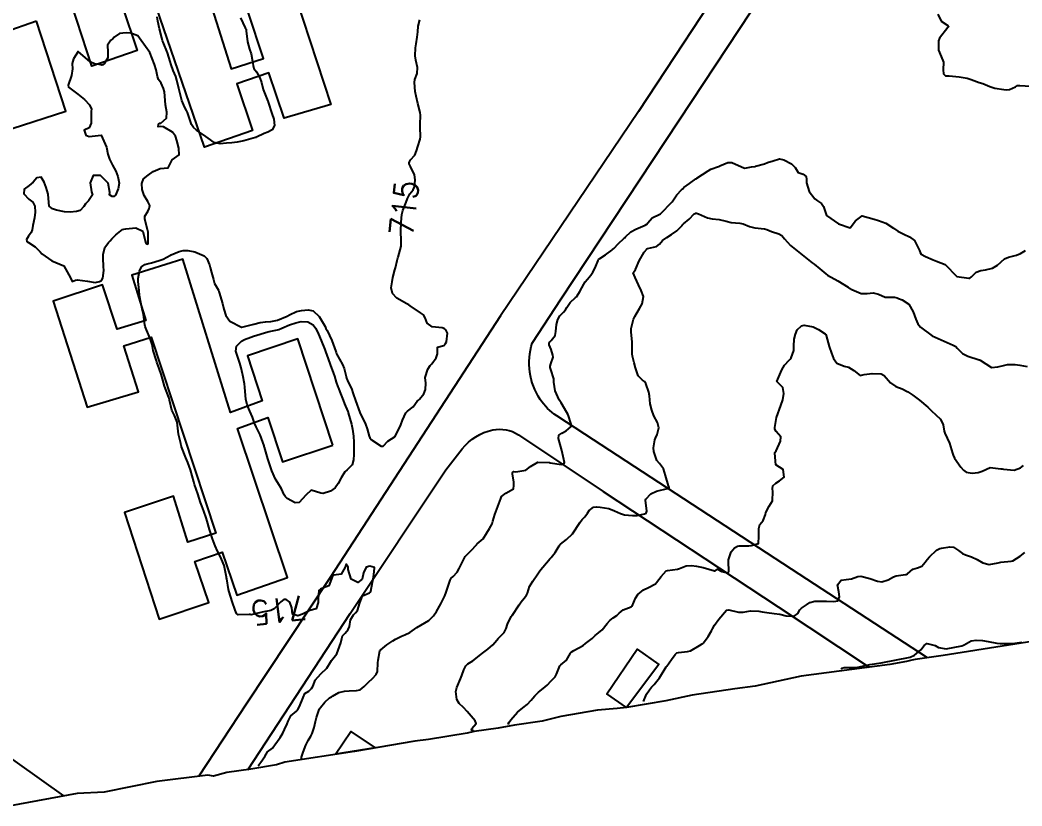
# Model space of a CAD drawing. Header units: metres. Extents: x 307586 to 320046, y 7427249 to 7434250.
# Drawn here: x 310057.3 to 310225.6, y 7432374.9 to 7432506.9 of the extents above; entities that cross this region are included whole.
import ezdxf
from ezdxf.enums import TextEntityAlignment as Align

# ---------------------------------------------------------------- set-up
doc = ezdxf.new("R2010")
doc.units = ezdxf.units.M
doc.header["$MEASUREMENT"] = 0
for name, color, linetype in [('Area', 45, 'Continuous'), ('Area Verde e Lazer', 45, 'Continuous'), ('Cotas', 45, 'Continuous'), ('Curvas de Nivel 1m', 11, 'Continuous'), ('Curvas de Nivel 5m', 15, 'Continuous'), ('Edificações', 30, 'Continuous'), ('Vias Primárias', 230, 'Continuous')]:
    doc.layers.add(name, color=color, linetype=linetype)
doc.styles.add('Style-STANDARD', font='STANDARD.shx')

msp = doc.modelspace()

# ---------------------------------------------------------------- linework, layer by layer
at = {"layer": 'Area'}
msp.add_polyline3d([(310235.31, 7432403.8, 719.74), (310212.31, 7432400.11, 719.79), (310207.61, 7432399.44, 719.96), (310207.05, 7432399.36, 719.93), (310206.16, 7432399.14, 719.87), (310203.38, 7432398.63, 719.81), (310188.46, 7432396.65, 719.69), (310180.72, 7432395.01, 719.69), (310177.35, 7432394.55, 727.1), (310170.18, 7432393.49, 732.53), (310165.73, 7432392.54, 732.41), (310159.12, 7432391.41, 722.14), (310157.55, 7432391.25, 718.64), (310154.23, 7432390.94, 718.49), (310148.08, 7432389.9, 718.16), (310144.96, 7432389.09, 718.04), (310140.33, 7432388.44, 717.79), (310137.55, 7432387.91, 717.71), (310133.56, 7432387.37, 719.23), (310132.36, 7432387.11, 716.92), (310125.87, 7432386.04, 716.35), (310123.58, 7432385.75, 716.33), (310113.42, 7432384.04, 716.34), (310101.74, 7432382.24, 715.04), (310100.31, 7432381.8, 714.88), (310096.05, 7432381.02, 714.84), (310091.98, 7432380.48, 714.87), (310089.78, 7432379.88, 721.09), (310088.8, 7432380.05, 723.81), (310080.21, 7432378.97, 715.01), (310071.41, 7432377.2, 715.15), (310066.87, 7432376.96, 729.43), (310055.67, 7432374.87, 714.98)], dxfattribs=at)
at = {"layer": 'Area Verde e Lazer'}
msp.add_lwpolyline([(310060.03, 7432506.68), (310032.81, 7432497.15), (310037.84, 7432482.79), (310064.96, 7432491.54)], close=True, dxfattribs=at)
at = {"layer": 'Curvas de Nivel 1m', "flags": 128}
for points, elevation in [([(310077.07, 7432504.21), (310075.88, 7432504.64), (310075.08, 7432504.72), (310073.97, 7432504.57), (310073.07, 7432503.95), (310072.83, 7432503.71), (310072.51, 7432503.48), (310071.93, 7432502.61), (310072.03, 7432501.48), (310072.01, 7432500.49), (310071.4, 7432499.49), (310071.17, 7432499.33), (310071.01, 7432499.3), (310070.83, 7432499.31), (310069.76, 7432499.51), (310069.02, 7432499.85), (310067.04, 7432501.54), (310066.21, 7432500.36), (310066.04, 7432499.55), (310066.09, 7432498.64), (310065.9, 7432497.56), (310065.33, 7432495.92), (310065.4, 7432495.56), (310066.96, 7432494.43), (310068.08, 7432493.53), (310068.93, 7432492.59), (310069.27, 7432491.86), (310069.22, 7432491.52), (310069.2, 7432491.23), (310069.23, 7432489.51), (310068.89, 7432488.76), (310068.03, 7432488.38), (310068.31, 7432487.53), (310068.87, 7432487.3), (310070.87, 7432487.49), (310071.79, 7432485.48), (310071.98, 7432484.34), (310072.26, 7432483.48), (310072.81, 7432482.5), (310073.34, 7432481.46), (310073.68, 7432480.57), (310073.89, 7432479.46), (310073.73, 7432478.5), (310073.28, 7432477.46), (310073.01, 7432477.21), (310072.75, 7432477.24), (310072.29, 7432477.47), (310072.34, 7432477.89), (310072.04, 7432479.48), (310070.79, 7432480.74), (310069.53, 7432480.77), (310069.04, 7432479.52), (310069.26, 7432478.01), (310069.4, 7432477.51), (310068.74, 7432476.49), (310068.27, 7432475.99), (310067.99, 7432475.53), (310067.36, 7432474.89), (310066.72, 7432474.69), (310065.66, 7432474.61), (310064.72, 7432474.67), (310063.37, 7432474.93), (310062.73, 7432475.12), (310062.16, 7432475.6), (310062.1, 7432476.23), (310061.97, 7432477.6), (310061.63, 7432478.73), (310061.32, 7432479.6), (310060.79, 7432480.44), (310060.07, 7432480.34), (310059.46, 7432479.63), (310058.77, 7432479.05), (310057.94, 7432478.47), (310057.88, 7432477.65), (310058.74, 7432476.77), (310059.39, 7432476.28), (310059.75, 7432475.62), (310059.78, 7432474.56), (310059.68, 7432473.63), (310059.41, 7432472.35), (310059.28, 7432471.63), (310059.12, 7432471.19), (310058.67, 7432470.55), (310058.32, 7432469.98), (310058.42, 7432469.64), (310058.65, 7432469.47), (310059.79, 7432468.77), (310060.64, 7432467.91), (310060.92, 7432467.61), (310062.62, 7432466.44), (310064.61, 7432465.57), (310065.75, 7432463.55), (310065.99, 7432462.96), (310066.58, 7432463.16), (310066.89, 7432463.23), (310068.58, 7432463.02), (310069.87, 7432462.8), (310070.58, 7432462.93), (310070.94, 7432463.13), (310071.19, 7432463.48), (310071.31, 7432464.77), (310071.29, 7432465.48), (310071.24, 7432466.87), (310071.23, 7432467.48), (310071.5, 7432468.63), (310072.11, 7432469.48), (310072.37, 7432469.76), (310072.66, 7432470.1), (310073.35, 7432470.79), (310074.2, 7432471.45), (310074.48, 7432471.65), (310074.69, 7432471.72), (310075.03, 7432471.79), (310076.69, 7432471.97), (310077.91, 7432471.41), (310078.26, 7432469.8), (310078.38, 7432469.4), (310078.65, 7432469.24), (310078.8, 7432469.4), (310078.76, 7432471.32), (310078.75, 7432471.4), (310078.74, 7432471.45), (310078.69, 7432471.68), (310078.2, 7432473.41), (310078.2, 7432473.92), (310078.72, 7432474.72), (310078.93, 7432475.2), (310078.99, 7432475.4), (310079.04, 7432475.7), (310078.74, 7432476.35), (310078.13, 7432477.41), (310077.78, 7432478.39), (310077.69, 7432479.41), (310078.02, 7432480.17), (310078.79, 7432480.79), (310079.62, 7432481.39), (310080.81, 7432481.93), (310082.12, 7432482.05), (310082.82, 7432483.35), (310083.98, 7432484.19), (310083.94, 7432485.34), (310083.6, 7432486.61), (310083.35, 7432487.35), (310082.88, 7432488.02), (310081.34, 7432488.92), (310080.89, 7432488.96), (310080.44, 7432488.93), (310080.51, 7432489.38), (310080.75, 7432489.52), (310080.9, 7432489.56), (310081.88, 7432490.39), (310081.94, 7432491.36), (310081.71, 7432492.59), (310081.64, 7432493.36), (310081.52, 7432494.81), (310081.38, 7432495.37), (310080.98, 7432496.26), (310080.49, 7432496.88), (310080.33, 7432497.38), (310080.12, 7432498.5), (310079.84, 7432499.39), (310079.04, 7432501.4), (310077.63, 7432503.41)], 714), ([(310106.5, 7432455.67), (310106.95, 7432455.06), (310107.41, 7432454.12), (310107.86, 7432453.05), (310108.45, 7432451.53), (310108.63, 7432451.04), (310108.74, 7432450.74), (310109.36, 7432449.03), (310109.9, 7432447.52), (310110.07, 7432447.02), (310110.38, 7432446.04), (310110.64, 7432445.28), (310110.74, 7432445.01), (310110.98, 7432444.39), (310111.51, 7432443), (310111.75, 7432442.41), (310112.32, 7432441.13), (310112.38, 7432440.99), (310112.4, 7432440.91), (310112.93, 7432438.98), (310113.1, 7432438.17), (310113.25, 7432436.98), (310113.3, 7432435.94), (310113.34, 7432434.98), (310113.34, 7432433.87), (310113.28, 7432432.98), (310113.05, 7432432.14), (310112.21, 7432431.32), (310111.84, 7432431), (310111.22, 7432429.97), (310110.67, 7432429.01), (310110.17, 7432428.31), (310109.43, 7432427.75), (310108.16, 7432427.32), (310107.8, 7432427.4), (310106.16, 7432427.89), (310105.27, 7432427.07), (310104.14, 7432425.83), (310103.46, 7432425.77), (310102.15, 7432426.48), (310101.82, 7432426.78), (310101.63, 7432427.12), (310101.16, 7432428.12), (310100.54, 7432429.13), (310100.18, 7432429.72), (310099.56, 7432431.15), (310099.21, 7432432.15), (310098.88, 7432433.15), (310098.3, 7432435.11), (310098.29, 7432435.16), (310098.25, 7432435.32), (310097.6, 7432437.17), (310096.94, 7432438.52), (310096.63, 7432439.18), (310096.31, 7432440.15), (310095.87, 7432441.19), (310095.38, 7432442.24), (310095.19, 7432443.2), (310095.1, 7432444.46), (310095.04, 7432445.2), (310094.95, 7432445.77), (310094.7, 7432447.21), (310094.65, 7432447.46), (310094.41, 7432448.44), (310094.18, 7432449.21), (310094.04, 7432449.59), (310093.52, 7432451.22), (310093.61, 7432452.06), (310094.46, 7432452.91), (310094.96, 7432453.2), (310096.03, 7432453.62), (310096.47, 7432453.75), (310097.57, 7432454.08), (310098.48, 7432454.38), (310099.09, 7432454.55), (310100.49, 7432454.8), (310100.75, 7432454.88), (310101.23, 7432455.13), (310102.5, 7432455.67), (310103.58, 7432456.02), (310104.5, 7432456.23), (310105.61, 7432456.18)], 716)]:
    msp.add_lwpolyline(points, close=True, dxfattribs=dict(at, elevation=elevation))
for points, elevation in [([(310104.55, 7432382.86), (310104.54, 7432383.08), (310104.79, 7432383.91), (310105.25, 7432385.07), (310105.66, 7432385.87), (310106.13, 7432386.59), (310106.34, 7432387.05), (310106.67, 7432388.06), (310106.91, 7432389.05), (310107.04, 7432389.71), (310107.48, 7432391.04), (310107.58, 7432391.19), (310107.73, 7432391.4), (310108.46, 7432392.31), (310109.24, 7432393.02), (310109.56, 7432393.21), (310109.75, 7432393.32), (310110.83, 7432393.93), (310111.76, 7432394.13), (310112.54, 7432394.2), (310113.76, 7432394.25), (310114.38, 7432394.35), (310115.07, 7432394.95), (310115.78, 7432395.68), (310116.47, 7432396.25), (310117.1, 7432396.93), (310117.29, 7432397.43), (310117.36, 7432398.92), (310117.39, 7432399.36), (310117.72, 7432400.92), (310117.76, 7432401.01), (310117.84, 7432401.11), (310118.85, 7432401.91), (310119.86, 7432402.61), (310120.35, 7432402.89), (310121.34, 7432403.4), (310121.87, 7432403.61), (310122.75, 7432404), (310123.89, 7432404.85), (310125.9, 7432406.02), (310126.34, 7432406.39), (310126.69, 7432406.81), (310127.2, 7432407.53), (310127.93, 7432408.8), (310128.59, 7432410.15), (310128.86, 7432410.79), (310129.13, 7432411.63), (310129.5, 7432412.78), (310129.67, 7432413.1), (310129.99, 7432413.39), (310130.66, 7432414.11), (310131, 7432414.77), (310132.03, 7432416.75), (310133.01, 7432417.77), (310133.92, 7432418.73), (310133.98, 7432418.8), (310134.06, 7432418.88), (310135.05, 7432419.73), (310135.64, 7432420.71), (310136.09, 7432421.49), (310136.54, 7432422.26), (310136.67, 7432422.69), (310137, 7432423.81), (310137.34, 7432424.69), (310137.99, 7432426.52), (310138.05, 7432426.68), (310138.15, 7432426.85), (310138.86, 7432427.37), (310140.17, 7432428.12), (310140.22, 7432428.66), (310140.18, 7432429.25), (310139.95, 7432430.66), (310139.98, 7432430.88), (310140.21, 7432431.01), (310140.52, 7432430.97), (310142.21, 7432431.26), (310142.99, 7432431.85), (310144.22, 7432432.61), (310146.16, 7432432.52), (310146.22, 7432432.52), (310146.3, 7432432.5), (310148.22, 7432432.22), (310148.53, 7432432.25), (310148.72, 7432432.56), (310148.25, 7432434.56), (310147.7, 7432436.57), (310147.74, 7432437.11), (310148.28, 7432437.5), (310148.98, 7432437.86), (310149.75, 7432438.55), (310149.85, 7432439), (310149.32, 7432440.55), (310148.34, 7432442.27), (310148.15, 7432442.56), (310147.83, 7432443.09), (310147.14, 7432444.57), (310146.93, 7432446.03), (310146.93, 7432446.57), (310146.41, 7432448.15), (310146.31, 7432448.48), (310146.3, 7432448.58), (310146.3, 7432448.7), (310146.42, 7432449.1), (310146.8, 7432450.22), (310146.78, 7432450.58), (310146.45, 7432451.5), (310146.15, 7432452.28), (310146.16, 7432452.58), (310146.25, 7432452.8), (310146.47, 7432453.04), (310147.15, 7432453.9), (310147.24, 7432454.57), (310147.38, 7432455.7), (310147.62, 7432456.57), (310147.92, 7432457.17), (310148.53, 7432457.78), (310148.89, 7432458.2), (310149.09, 7432458.55), (310149.66, 7432459.44), (310150.56, 7432460.25), (310150.72, 7432460.38), (310150.85, 7432460.54), (310151.28, 7432461.24), (310151.96, 7432462.52), (310152.2, 7432462.9), (310152.6, 7432463.34), (310153.12, 7432463.99), (310153.46, 7432464.5), (310153.87, 7432465.25), (310154.36, 7432466.49), (310154.45, 7432466.68), (310154.64, 7432466.83), (310155.6, 7432467.43), (310156.65, 7432468.23), (310156.79, 7432468.32), (310157, 7432468.46), (310157.78, 7432469.34), (310158.68, 7432470.15), (310158.82, 7432470.29), (310158.95, 7432470.44), (310159.84, 7432471.28), (310160.7, 7432471.72), (310162.25, 7432472.4), (310162.54, 7432472.56), (310162.71, 7432472.79), (310163.46, 7432473.65), (310164.73, 7432474.23), (310164.82, 7432474.28), (310164.91, 7432474.37), (310166.75, 7432476.29), (310166.77, 7432476.32), (310166.79, 7432476.34), (310167.58, 7432477.52), (310168.36, 7432478.32), (310168.57, 7432478.53), (310168.78, 7432478.73), (310169.69, 7432479.41), (310170.8, 7432480.17), (310170.87, 7432480.23), (310170.96, 7432480.3), (310172.82, 7432481.55), (310173.3, 7432481.78), (310174.59, 7432482.25), (310174.74, 7432482.33), (310174.82, 7432482.39), (310176.16, 7432482.9), (310176.83, 7432482.9), (310178.42, 7432482.2), (310178.82, 7432482.03), (310179.02, 7432482), (310180.15, 7432482.19), (310180.73, 7432482.28), (310180.82, 7432482.3), (310182.28, 7432482.71), (310182.83, 7432482.9), (310183.75, 7432483.23), (310184.84, 7432483.52), (310185.57, 7432483.39), (310186.83, 7432482.71), (310187.47, 7432482.09), (310187.96, 7432481.24), (310188.81, 7432480.96), (310189.33, 7432480.6), (310189.35, 7432480.07), (310189.35, 7432479.52), (310189.79, 7432478.07), (310190.76, 7432476.85), (310191.22, 7432476.51), (310191.86, 7432476.04), (310192.24, 7432475.53), (310192.73, 7432474.03), (310194.71, 7432472.61), (310196.7, 7432471.98), (310197.58, 7432473.11), (310198.73, 7432473.96), (310200.72, 7432473.39), (310201.47, 7432473.18), (310202.71, 7432472.72), (310203.98, 7432471.9), (310204.7, 7432471.37), (310205.69, 7432470.88), (310206.69, 7432470.46), (310207.48, 7432469.85), (310208.36, 7432468.14), (310208.47, 7432467.84), (310208.65, 7432467.53), (310209.35, 7432467.13), (310210.64, 7432466.58), (310211.2, 7432466.38), (310212.63, 7432465.79), (310214.61, 7432463.77), (310216.61, 7432463.49), (310216.82, 7432463.52), (310217.1, 7432463.74), (310217.85, 7432464.49), (310218.62, 7432464.81), (310219.43, 7432464.91), (310220.63, 7432465.2), (310221.43, 7432465.69), (310222.64, 7432466.74), (310223.27, 7432467.04), (310224.65, 7432467.35), (310225.3, 7432467.64), (310226.15, 7432468.14)], 716), ([(310133.45, 7432387.49), (310133.1, 7432387.59), (310133.12, 7432387.88), (310133.85, 7432388.73), (310133.7, 7432389.19), (310132.38, 7432390.74), (310131.73, 7432391.43), (310131.04, 7432392.07), (310130.62, 7432392.77), (310130.46, 7432394.07), (310130.61, 7432394.77), (310131.23, 7432396.2), (310131.46, 7432396.75), (310131.8, 7432397.71), (310132.14, 7432398.42), (310132.48, 7432398.74), (310133.3, 7432399.26), (310133.83, 7432399.64), (310134.42, 7432400.13), (310135.19, 7432400.71), (310135.85, 7432401.21), (310136.65, 7432401.9), (310137.34, 7432402.69), (310137.58, 7432402.97), (310137.87, 7432403.26), (310138.56, 7432403.99), (310138.89, 7432404.67), (310139.16, 7432405.41), (310139.78, 7432406.66), (310139.83, 7432406.74), (310139.91, 7432406.87), (310141.08, 7432408.64), (310141.45, 7432409.13), (310141.95, 7432409.77), (310142.32, 7432410.27), (310142.47, 7432410.62), (310142.86, 7432411.73), (310143.38, 7432412.62), (310143.63, 7432412.97), (310144, 7432413.51), (310144.43, 7432414.18), (310144.74, 7432414.6), (310146.03, 7432416.11), (310146.26, 7432416.35), (310146.47, 7432416.58), (310147.16, 7432417.45), (310147.81, 7432418.56), (310147.91, 7432418.7), (310148.06, 7432418.83), (310149.03, 7432419.59), (310150.08, 7432420.54), (310151.35, 7432422.52), (310151.66, 7432422.97), (310152.12, 7432423.43), (310152.58, 7432424.05), (310152.88, 7432424.5), (310153.6, 7432425.03), (310154.14, 7432425.1), (310154.71, 7432425.05), (310156.14, 7432424.82), (310157.11, 7432424.45), (310158.13, 7432423.96), (310158.78, 7432423.78), (310160.12, 7432423.63), (310160.9, 7432423.63), (310162.13, 7432423.91), (310162.45, 7432424.06), (310162.55, 7432424.39), (310162.34, 7432426.2), (310162.38, 7432426.39), (310163.23, 7432427.31), (310164.17, 7432427.75), (310166, 7432428.17), (310166.17, 7432428.2), (310166.27, 7432428.24), (310166.28, 7432428.34), (310166.18, 7432428.63), (310165.7, 7432430.35), (310165.35, 7432431.49), (310164.65, 7432432.36), (310164.23, 7432432.89), (310163.71, 7432434.38), (310163.65, 7432434.99), (310163.89, 7432436.37), (310163.99, 7432436.66), (310164.28, 7432437.24), (310164.55, 7432438.37), (310164.31, 7432439.27), (310163.73, 7432440.38), (310163.38, 7432441.33), (310163.11, 7432442.38), (310162.99, 7432443.75), (310162.89, 7432444.38), (310162.39, 7432445.83), (310162.17, 7432446.17), (310161.83, 7432446.4), (310161.11, 7432447.12), (310160.65, 7432448.42), (310160.43, 7432449.3), (310160.12, 7432450.42), (310160.07, 7432450.8), (310160.08, 7432452.42), (310160.07, 7432452.82), (310159.91, 7432454.43), (310159.9, 7432455.03), (310160.24, 7432456.42), (310160.31, 7432456.62), (310160.52, 7432457.04), (310161.31, 7432458.41), (310161.74, 7432459.2), (310161.99, 7432460.4), (310161.6, 7432461.44), (310161.14, 7432462.41), (310160.6, 7432463.59), (310160.27, 7432464.42), (310160.41, 7432464.63), (310160.62, 7432464.94), (310161.26, 7432466.41), (310162.11, 7432467.86), (310162.53, 7432468.39), (310162.59, 7432468.46), (310162.65, 7432468.5), (310164.19, 7432468.84), (310164.67, 7432469.19), (310165.2, 7432469.84), (310165.88, 7432470.35), (310166.69, 7432470.82), (310167.59, 7432471.43), (310168.45, 7432472.32), (310168.56, 7432472.47), (310168.71, 7432472.65), (310169.64, 7432473.39), (310170.49, 7432474.3), (310170.65, 7432474.39), (310170.73, 7432474.42), (310170.87, 7432474.43), (310171.2, 7432474.29), (310172.72, 7432473.65), (310173.49, 7432473.49), (310174.72, 7432473.34), (310175.88, 7432473.07), (310176.71, 7432472.87), (310178.19, 7432472.72), (310178.71, 7432472.64), (310179.79, 7432472.19), (310180.7, 7432471.93), (310182.32, 7432471.77), (310182.7, 7432471.69), (310183.48, 7432471.36), (310184.69, 7432470.92), (310185.21, 7432470.64), (310185.66, 7432470.12), (310186.67, 7432469), (310187.79, 7432468.09), (310188.65, 7432467.44), (310190.34, 7432466.06), (310190.63, 7432465.83), (310191.63, 7432465.06), (310192.61, 7432464.22), (310192.88, 7432464.03), (310194.6, 7432463.08), (310196.36, 7432461.98), (310196.49, 7432461.89), (310196.58, 7432461.82), (310196.97, 7432461.59), (310198.57, 7432460.94), (310199.58, 7432460.94), (310200.57, 7432461.05), (310201.45, 7432460.81), (310202.57, 7432460.32), (310204.15, 7432460.31), (310204.57, 7432460.2), (310204.79, 7432460.11), (310205.46, 7432459.88), (310206.55, 7432459.11), (310207.28, 7432457.85), (310207.74, 7432456.63), (310208.05, 7432455.84), (310208.51, 7432455.29), (310210.49, 7432453.82), (310212.48, 7432452.9), (310214.01, 7432452.24), (310214.47, 7432452.01), (310214.65, 7432451.77), (310215.56, 7432450.86), (310216.45, 7432450.43), (310218.35, 7432449.81), (310218.44, 7432449.77), (310218.52, 7432449.72), (310220.43, 7432448.51), (310221.5, 7432448.61), (310222.43, 7432448.86), (310223.11, 7432448.99), (310224.43, 7432449.03), (310225.17, 7432448.9), (310226.43, 7432448.67)], 717), ([(310139.45, 7432388.61), (310139.26, 7432388.66), (310139.4, 7432388.96), (310139.7, 7432389.34), (310140.84, 7432390.64), (310141.73, 7432391.37), (310142.44, 7432391.92), (310143.12, 7432392.62), (310143.41, 7432392.95), (310143.75, 7432393.37), (310144.37, 7432393.99), (310145.14, 7432394.59), (310145.78, 7432395.13), (310146.5, 7432395.86), (310147.12, 7432396.57), (310147.38, 7432396.98), (310147.81, 7432398.11), (310147.95, 7432398.42), (310148.1, 7432398.56), (310149.04, 7432399.33), (310149.74, 7432400.54), (310149.77, 7432400.61), (310149.84, 7432400.68), (310150.28, 7432400.97), (310151.86, 7432401.84), (310152.23, 7432402.13), (310152.69, 7432402.5), (310153.37, 7432403), (310153.88, 7432403.47), (310154.41, 7432403.95), (310155.04, 7432404.47), (310155.9, 7432405.52), (310156.33, 7432406.03), (310156.89, 7432406.45), (310157.52, 7432406.84), (310157.92, 7432407.27), (310158.56, 7432407.8), (310159.93, 7432408.33), (310160.06, 7432408.42), (310160.63, 7432409.74), (310161.01, 7432410.4), (310161.97, 7432411.15), (310162.82, 7432411.54), (310163.98, 7432412.18), (310164.18, 7432412.37), (310164.95, 7432413.4), (310165.8, 7432414.34), (310166.01, 7432414.43), (310167.69, 7432414.65), (310168.02, 7432414.74), (310169.16, 7432415.17), (310170.02, 7432415.25), (310170.88, 7432415.15), (310172.02, 7432414.9), (310173.89, 7432414.37), (310174.01, 7432414.38), (310174.39, 7432414.62), (310175.13, 7432414.23), (310176.01, 7432414.01), (310176.22, 7432414.01), (310176.32, 7432414.22), (310176.26, 7432415.99), (310176.28, 7432416.22), (310176.72, 7432417.54), (310177.27, 7432418.21), (310177.77, 7432418.49), (310178.06, 7432418.53), (310179.66, 7432418.58), (310180.06, 7432418.59), (310181.3, 7432418.93), (310181.36, 7432420.16), (310181.38, 7432421.45), (310181.5, 7432422.16), (310181.82, 7432422.45), (310182.11, 7432422.81), (310182.45, 7432423.82), (310182.55, 7432424.15), (310183.09, 7432425.19), (310183.67, 7432426.13), (310183.72, 7432427.68), (310183.64, 7432428.14), (310183.69, 7432428.62), (310184.19, 7432429.08), (310184.84, 7432429.47), (310185.6, 7432430.11), (310185.47, 7432431.36), (310184.22, 7432432.13), (310184.06, 7432434.13), (310184.1, 7432434.29), (310184.26, 7432434.52), (310185.01, 7432436.12), (310185.03, 7432436.87), (310184.29, 7432437.77), (310184.05, 7432438.13), (310184.02, 7432438.41), (310184.32, 7432440.13), (310185.04, 7432442.12), (310185.39, 7432443.08), (310185.56, 7432444.11), (310185.39, 7432445.12), (310184.39, 7432446.13), (310185.23, 7432448.12), (310185.65, 7432448.89), (310186.44, 7432449.74), (310186.62, 7432449.92), (310186.78, 7432450.1), (310187.22, 7432451.33), (310187.21, 7432452.09), (310187.3, 7432453.27), (310187.49, 7432454.09), (310187.78, 7432454.8), (310188.51, 7432455.48), (310188.98, 7432455.6), (310190.51, 7432455.33), (310191.36, 7432454.9), (310192.49, 7432454.17), (310192.6, 7432454.03), (310192.66, 7432453.86), (310193.19, 7432452.02), (310193.57, 7432450.9), (310193.9, 7432450.02), (310194.43, 7432449.23), (310195.68, 7432448.74), (310196.42, 7432448.58), (310197.29, 7432447.97), (310198.4, 7432447.17), (310199.05, 7432447.31), (310200.41, 7432447.48), (310201.92, 7432447.43), (310202.41, 7432447.18), (310203.49, 7432445.9), (310204.39, 7432445.31), (310205.43, 7432444.92), (310206.38, 7432444.42), (310207.22, 7432443.85), (310208.36, 7432443.02), (310209.72, 7432441.83), (310210.34, 7432441.22), (310211.07, 7432440.55), (310211.86, 7432439.8), (310212.31, 7432438.87), (310212.49, 7432437.79), (310212.61, 7432437.47), (310213.4, 7432435.78), (310213.91, 7432434.12), (310213.99, 7432433.77), (310214.25, 7432433.25), (310215.29, 7432431.75), (310215.71, 7432431.24), (310216.21, 7432430.93), (310217.18, 7432430.76), (310218.21, 7432430.84), (310218.86, 7432431.07), (310220.22, 7432431.7), (310222.03, 7432431.48), (310222.22, 7432431.47), (310222.46, 7432431.43), (310224.22, 7432431.27), (310225.32, 7432431.63), (310225.8, 7432432.06)], 718), ([(310162, 7432392.39), (310162.5, 7432393.64), (310163.01, 7432394.38), (310163.35, 7432394.8), (310163.78, 7432395.28), (310164.67, 7432396.36), (310165.81, 7432398.22), (310165.85, 7432398.3), (310165.88, 7432398.34), (310166.69, 7432399.47), (310167.28, 7432400.33), (310167.57, 7432400.59), (310167.85, 7432400.66), (310169.37, 7432400.78), (310169.85, 7432400.93), (310171.41, 7432401.83), (310171.86, 7432402.08), (310171.97, 7432402.16), (310172.05, 7432402.27), (310172.83, 7432403.31), (310173.41, 7432404.25), (310173.56, 7432404.59), (310173.9, 7432405.23), (310174.61, 7432406.24), (310175.93, 7432407.74), (310176.34, 7432407.8), (310177.92, 7432407.41), (310178.72, 7432407.39), (310179.93, 7432407.66), (310181.36, 7432407.59), (310181.93, 7432407.48), (310182.72, 7432407.35), (310183.92, 7432407.2), (310184.88, 7432407.07), (310185.92, 7432406.78), (310187.28, 7432406.73), (310187.92, 7432407.21), (310188.23, 7432407.78), (310188.51, 7432408.07), (310189.34, 7432408.67), (310189.95, 7432409.03), (310190.76, 7432409.24), (310191.95, 7432409.24), (310192.72, 7432409.26), (310193.95, 7432409.21), (310194.63, 7432409.33), (310194.88, 7432410), (310194.79, 7432410.82), (310194.57, 7432412), (310195.17, 7432412.81), (310196, 7432412.91), (310196.94, 7432413.03), (310198, 7432413.42), (310198.49, 7432413.47), (310200, 7432413.07), (310201.31, 7432412.6), (310201.99, 7432412.51), (310203.07, 7432412.83), (310204, 7432413.33), (310204.41, 7432413.49), (310206.01, 7432413.72), (310206.13, 7432413.74), (310206.32, 7432413.86), (310207.21, 7432414.66), (310208.02, 7432414.87), (310208.74, 7432415.12), (310209.31, 7432415.83), (310209.62, 7432416.24), (310210.04, 7432416.7), (310211.22, 7432417.8), (310211.75, 7432418.11), (310212.06, 7432418.17), (310213.45, 7432418.38), (310214.06, 7432418.32), (310214.92, 7432417.76), (310215.55, 7432417.25), (310216.05, 7432417.05), (310217.09, 7432416.69), (310218.04, 7432416.25), (310219, 7432415.71), (310220.03, 7432415.42), (310221.58, 7432415.68), (310222.03, 7432415.82), (310223.73, 7432415.95), (310224.04, 7432416.06), (310225.24, 7432416.83), (310226.05, 7432417.43)], 719)]:
    msp.add_lwpolyline(points, dxfattribs=dict(at, elevation=elevation))
at = {"layer": 'Curvas de Nivel 5m', "flags": 128}
for points, elevation in [([(310094.28, 7432507.22), (310095.1, 7432505.53), (310095.22, 7432505.33), (310095.26, 7432505.21), (310095.26, 7432505.03), (310095.46, 7432503.2), (310095.82, 7432501.97), (310096.09, 7432501.19), (310096.33, 7432499.88), (310096.39, 7432499.19), (310096.55, 7432498.73), (310097, 7432498.16), (310097.56, 7432497.17), (310097.81, 7432496.35), (310098.09, 7432495.17), (310098.87, 7432493.23), (310098.91, 7432493.16), (310098.94, 7432493.06), (310099.57, 7432491.15), (310099.87, 7432490.19), (310099.99, 7432489.15), (310099.61, 7432488.42), (310098.88, 7432488.03), (310098.24, 7432487.81), (310096.95, 7432487.18), (310096.9, 7432487.15), (310096.87, 7432487.15), (310096.83, 7432487.14), (310094.87, 7432486.58), (310093.75, 7432486.33), (310092.86, 7432486.25), (310091.92, 7432486.18), (310090.86, 7432486.08), (310089.89, 7432486.29), (310088.87, 7432486.99), (310088.48, 7432487.28), (310086.88, 7432488.36), (310086.39, 7432488.8), (310086.08, 7432489.31), (310085.6, 7432490.63), (310085.41, 7432491.32), (310085.24, 7432491.64), (310084.93, 7432492.14), (310084.45, 7432493.33), (310084.26, 7432494.03), (310083.94, 7432495.34), (310083.6, 7432496.73), (310083.42, 7432497.35), (310083, 7432498.37), (310082.64, 7432499.35), (310082.48, 7432499.89), (310082.02, 7432501.36), (310081.28, 7432503.14), (310081.2, 7432503.37), (310081.07, 7432503.85), (310080.71, 7432505.38), (310080.39, 7432506.67), (310080.28, 7432507.38)], 715), ([(310211.42, 7432507.82), (310212, 7432506.68), (310213.11, 7432505.91), (310213.2, 7432505.79), (310213.2, 7432505.71), (310213.11, 7432505.62), (310211.71, 7432503.81), (310211.53, 7432503.37), (310211.55, 7432501.81), (310211.96, 7432500.71), (310212.37, 7432499.8), (310212.34, 7432498.49), (310212.39, 7432497.8), (310212.72, 7432497.5), (310213.01, 7432497.48), (310213.32, 7432497.48), (310215.01, 7432497.32), (310216.36, 7432497.1), (310217, 7432496.88), (310218.34, 7432496.38), (310219, 7432496.21), (310220.15, 7432495.71), (310220.99, 7432495.42), (310222.5, 7432495.19), (310222.99, 7432495.15), (310223.48, 7432495.18), (310224.49, 7432495.65), (310224.82, 7432495.83), (310225, 7432495.87), (310225.22, 7432495.87), (310226.99, 7432495.76)], 715), ([(310097.45, 7432381.53), (310097.39, 7432381.61), (310097.37, 7432381.75), (310097.71, 7432382.21), (310098.37, 7432383.15), (310098.85, 7432383.94), (310099.64, 7432384.6), (310099.9, 7432384.89), (310100.06, 7432385.13), (310100.93, 7432386.38), (310101.4, 7432387.11), (310101.68, 7432387.7), (310102.12, 7432388.68), (310102.29, 7432389.1), (310102.77, 7432390.03), (310103.72, 7432390.76), (310103.86, 7432390.95), (310103.92, 7432391.09), (310104.2, 7432391.55), (310104.79, 7432393.07), (310105.09, 7432393.73), (310105.76, 7432394.16), (310106.23, 7432394.59), (310106.49, 7432395.05), (310106.82, 7432396.01), (310107.79, 7432397.04), (310108.81, 7432398.02), (310109.4, 7432399.02), (310109.55, 7432399.29), (310109.82, 7432399.57), (310110.45, 7432400.39), (310110.69, 7432401.01), (310111.12, 7432402.26), (310111.29, 7432403), (310111.42, 7432403.44), (310111.88, 7432403.86), (310112.39, 7432404.48), (310112.6, 7432404.98), (310112.79, 7432406.1), (310113.28, 7432406.98), (310113.61, 7432407.28), (310113.92, 7432407.72), (310114.32, 7432408.96), (310114.78, 7432410.13), (310115.96, 7432410.67), (310116.13, 7432410.77), (310116.2, 7432410.94), (310116.48, 7432412.43), (310116.57, 7432412.93), (310116.72, 7432414.21), (310116.78, 7432414.93), (310116.02, 7432415.16), (310115.38, 7432414.95), (310114.94, 7432414.01), (310114.71, 7432412.96), (310113.98, 7432412.37), (310112.88, 7432412.98), (310112.4, 7432414.59), (310112.37, 7432414.99), (310112.02, 7432415.49), (310111.86, 7432414.99), (310111.19, 7432413.81), (310109.99, 7432413.6), (310109.66, 7432413.35), (310109.56, 7432413.02), (310109.14, 7432411.86), (310107.97, 7432411.38), (310107.71, 7432411.3), (310107.47, 7432411.04), (310107.32, 7432409.67), (310107.34, 7432409.05), (310106.99, 7432407.98), (310105.92, 7432407.7), (310104.69, 7432407.08), (310103.91, 7432406.77), (310103.03, 7432407.1), (310102.91, 7432408.12), (310102.57, 7432409.1), (310101.94, 7432409.53), (310101.54, 7432409.52), (310101.08, 7432409.12), (310099.92, 7432407.99), (310099.36, 7432407.71), (310097.92, 7432407.41), (310097.71, 7432407.37), (310096.95, 7432407.17), (310096.1, 7432406.99), (310095.91, 7432407), (310095.73, 7432407), (310093.91, 7432406.98), (310093.63, 7432407.21), (310093.41, 7432407.73), (310092.9, 7432409.22), (310092.36, 7432410.82), (310092.26, 7432411.23), (310091.98, 7432413.01), (310091.95, 7432413.2), (310091.95, 7432413.23), (310091.94, 7432413.27), (310091.54, 7432415.24), (310091.1, 7432416.32), (310090.63, 7432417.25), (310090.44, 7432417.66), (310090.05, 7432418.55), (310089.77, 7432419.26), (310089.61, 7432419.71), (310089.06, 7432421.27), (310088.67, 7432422.7), (310088.53, 7432423.28), (310088.12, 7432424.36), (310087.77, 7432425.28), (310087.59, 7432425.83), (310087.12, 7432427.29), (310086.58, 7432428.88), (310086.45, 7432429.3), (310086.19, 7432430.29), (310085.87, 7432431.31), (310085.43, 7432432.53), (310085.13, 7432433.32), (310084.4, 7432435.17), (310084.35, 7432435.33), (310084.33, 7432435.41), (310084.26, 7432435.71), (310083.87, 7432437.33), (310083.8, 7432437.82), (310083.65, 7432439.34), (310083.19, 7432440.46), (310082.78, 7432441.35), (310082.34, 7432443.03), (310082.28, 7432443.35), (310082.25, 7432443.45), (310081.52, 7432445.36), (310081.17, 7432446.58), (310080.97, 7432447.36), (310080.41, 7432448.95), (310080.29, 7432449.25), (310080.26, 7432449.37), (310080.19, 7432449.6), (310079.64, 7432451.38), (310079.43, 7432452.36), (310079.13, 7432453.39), (310078.48, 7432454.83), (310078.27, 7432455.4), (310078.21, 7432455.69), (310077.97, 7432457.41), (310077.84, 7432458.09), (310077.56, 7432459.41), (310077.35, 7432460.61), (310077.24, 7432461.41), (310077.08, 7432462.92), (310077.08, 7432463.42), (310077.32, 7432464.69), (310077.64, 7432465.41), (310078.2, 7432465.82), (310078.62, 7432465.92), (310079.33, 7432466.1), (310080.62, 7432466.46), (310081.3, 7432466.69), (310082.52, 7432467.35), (310082.59, 7432467.4), (310082.63, 7432467.42), (310083.98, 7432467.99), (310084.64, 7432468.13), (310085.45, 7432468.13), (310086.64, 7432467.94), (310088.2, 7432467.28), (310088.63, 7432466.83), (310089.06, 7432465.72), (310089.19, 7432465.27), (310089.43, 7432464.44), (310089.74, 7432463.26), (310089.94, 7432462.62), (310090.57, 7432461.46), (310090.67, 7432461.25), (310090.71, 7432461.1), (310091.25, 7432459.24), (310091.49, 7432458.28), (310091.8, 7432457.24), (310092.5, 7432456.3), (310094.44, 7432455.26), (310094.49, 7432455.25), (310094.53, 7432455.25), (310096.5, 7432455.75), (310097.6, 7432456.07), (310098.5, 7432456.19), (310099.4, 7432456.25), (310100.51, 7432456.46), (310102.11, 7432457.12), (310102.52, 7432457.34), (310103.7, 7432457.92), (310104.52, 7432458.1), (310105.65, 7432458.2), (310106.52, 7432457.99), (310107.52, 7432457.05), (310108.5, 7432455.38), (310108.65, 7432455.04), (310108.82, 7432454.71), (310109.61, 7432453.03), (310110.3, 7432451.16), (310110.36, 7432451.02), (310110.44, 7432450.81), (310111.42, 7432449), (310111.71, 7432448.31), (310112.01, 7432447), (310112.1, 7432446.7), (310112.38, 7432446.06), (310112.93, 7432444.98), (310113.24, 7432444.1), (310113.62, 7432442.98), (310114.32, 7432440.97), (310115.27, 7432438.96), (310115.55, 7432438.21), (310115.9, 7432436.95), (310115.99, 7432436.67), (310116.27, 7432436.33), (310117.89, 7432435.29), (310118.26, 7432435.29), (310119.04, 7432436.13), (310120.27, 7432436.9), (310121.2, 7432438.89), (310121.51, 7432439.68), (310122.04, 7432440.87), (310122.33, 7432441.16), (310123.3, 7432441.9), (310123.98, 7432442.85), (310124.16, 7432443.04), (310124.35, 7432443.19), (310125.1, 7432444.1), (310125.38, 7432444.83), (310125.42, 7432445.87), (310125.3, 7432446.84), (310125.77, 7432448.2), (310126.16, 7432448.82), (310126.27, 7432448.96), (310126.42, 7432449.13), (310127.14, 7432450.1), (310127.37, 7432450.81), (310127.37, 7432451.9), (310128.46, 7432452.21), (310128.75, 7432452.51), (310128.89, 7432452.8), (310129.04, 7432454.24), (310128.79, 7432454.8), (310128.5, 7432455.06), (310128.14, 7432455.16), (310126.5, 7432455.35), (310125.62, 7432455.94), (310125.32, 7432456.84), (310125.02, 7432457.34), (310124.52, 7432457.69), (310122.78, 7432458.87), (310122.54, 7432459.03), (310122.21, 7432459.21), (310120.55, 7432460.16), (310119.83, 7432460.91), (310119.61, 7432461.88), (310119.75, 7432462.91), (310119.89, 7432463.62), (310120.23, 7432464.9), (310120.31, 7432465.21), (310120.63, 7432466.48), (310120.71, 7432466.9), (310120.75, 7432467.01), (310121.27, 7432468.89), (310121.3, 7432470.26), (310121.23, 7432470.89), (310121.21, 7432471.42), (310121.27, 7432472.89), (310121.39, 7432474.22), (310121.57, 7432474.89), (310122.12, 7432476.25), (310122.34, 7432476.88), (310122.76, 7432477.68), (310123.3, 7432478.33), (310123.49, 7432478.86), (310123.62, 7432480.04), (310123.5, 7432480.86), (310122.82, 7432482.28), (310122.63, 7432482.68), (310122.62, 7432482.87), (310122.66, 7432483.04), (310122.83, 7432483.37), (310123.55, 7432484.16), (310123.83, 7432484.86), (310124.08, 7432485.64), (310124.46, 7432486.85), (310124.5, 7432487.23), (310124.46, 7432488.85), (310124.46, 7432489.29), (310124.51, 7432490.85), (310124.46, 7432491.32), (310124.09, 7432492.86), (310123.77, 7432494.05), (310123.64, 7432494.86), (310123.5, 7432496.35), (310123.59, 7432496.86), (310123.97, 7432497.89), (310124.02, 7432498.86), (310123.76, 7432500.13), (310123.65, 7432500.86), (310123.71, 7432502.21), (310123.79, 7432502.86), (310123.97, 7432503.97), (310124.09, 7432504.86), (310124.11, 7432505.85), (310124.41, 7432506.86)], 715), ([(310195.16, 7432397.86), (310195.27, 7432397.99), (310195.67, 7432398.13), (310195.82, 7432398.14), (310197.68, 7432398.1), (310197.82, 7432398.1), (310198, 7432398.15), (310198.47, 7432398.28), (310199.98, 7432398.65), (310201.89, 7432398.93), (310206.79, 7432399.85), (310207.52, 7432400.17), (310207.85, 7432400.49), (310208.59, 7432401.1), (310209.11, 7432401.83), (310209.56, 7432402.13), (310209.87, 7432402.11), (310210.96, 7432401.8), (310211.56, 7432401.49), (310212.8, 7432401.26), (310215.45, 7432401.75), (310215.74, 7432401.86), (310215.87, 7432401.95), (310217.03, 7432402.58), (310217.88, 7432402.69), (310218.95, 7432402.64), (310219.87, 7432402.5), (310221.34, 7432402.21), (310221.87, 7432402.16), (310222.36, 7432402.16), (310222.87, 7432402.16), (310223.35, 7432402.15), (310223.98, 7432402.17), (310225.51, 7432402.35)], 720)]:
    msp.add_lwpolyline(points, dxfattribs=dict(at, elevation=elevation))
at = {"layer": 'Edificações'}
for points in [[(310082.36, 7432531.43), (310092.7, 7432498.67), (310098.14, 7432500.41), (310095.53, 7432508.35)], [(310074.42, 7432509.22), (310076.92, 7432501.71), (310069.29, 7432499.09), (310063.42, 7432517.16)], [(310103.58, 7432510.63), (310109.46, 7432492.67), (310101.63, 7432490.39), (310099.02, 7432498), (310093.69, 7432496.15), (310096.3, 7432488.31), (310088.25, 7432485.48), (310079.53, 7432510.95)]]:
    msp.add_lwpolyline(points, dxfattribs=at)
msp.add_lwpolyline([(310109.81, 7432435.46), (310103.93, 7432453.29), (310095.44, 7432450.46), (310097.95, 7432442.91), (310092.61, 7432440.97), (310084.58, 7432466.71), (310076.01, 7432463.99), (310078.36, 7432456.39), (310073.55, 7432454.96), (310071.1, 7432462.38), (310062.82, 7432459.65), (310068.53, 7432441.83), (310077.16, 7432444.41), (310074.69, 7432452.13), (310079.29, 7432453.59), (310090.14, 7432420.68), (310085.43, 7432419.14), (310083.04, 7432426.87), (310074.8, 7432424.13), (310080.61, 7432406.23), (310088.96, 7432409.05), (310086.59, 7432415.93), (310091.22, 7432417.51), (310093.7, 7432410.29), (310102.16, 7432413.23), (310093.81, 7432438.28), (310098.89, 7432440.1), (310101.37, 7432432.66)], close=True, dxfattribs=at)
for points, elevation in [([(310159.12, 7432391.41), (310155.8, 7432393.67), (310160.93, 7432401.21), (310164.57, 7432398.61)], 722.14), ([(310110.22, 7432383.55), (310112.84, 7432387.37), (310116.93, 7432384.63)], 715.98)]:
    msp.add_lwpolyline(points, close=True, dxfattribs=dict(at, elevation=elevation))
at = {"layer": 'Vias Primárias'}
for points, elevation in [([(310209.67, 7432399.74), (310186.82, 7432414.64), (310152.15, 7432437.3), (310147.4, 7432440.41, -0.101207), (310144.63, 7432443.15, -0.227962), (310143.29, 7432452.61), (310148.15, 7432460.05), (310170.12, 7432493.24), (310201.99, 7432541.59), (310209.62, 7432553.03), (310207.79, 7432562.51), (310193.48, 7432540.58, -0.333831), (310192.13, 7432540.09), (310162.53, 7432562.31, -0.351545), (310160.98, 7432568.36, 3.13481)], 719.88), ([(310064.63, 7432376.55), (310045.29, 7432390.28), (310021.89, 7432406.22), (309995.58, 7432423.01), (309968.15, 7432441.22), (309927.78, 7432468.07), (309914.78, 7432477.83, -0.200203), (309911.47, 7432483.45, -0.098525), (309911.91, 7432490.76), (309919.52, 7432523.98, -0.047578), (309920.81, 7432527.86, 6.322852)], 726.54), ([(310095.54, 7432380.95), (310112.72, 7432407.18), (310128.79, 7432431.29), (310131.54, 7432434.83, -0.180334), (310136.66, 7432438.01, -0.192313), (310140.98, 7432437.22), (310155.21, 7432427.67), (310184.62, 7432408.33), (310199.91, 7432398.17)], 714.84)]:
    msp.add_lwpolyline(points, format="xyb", dxfattribs=dict(at, elevation=elevation))
msp.add_lwpolyline([(310146.74, 7432565.64), (310158.4, 7432557), (310176.7, 7432543.58), (310185.33, 7432537.32, -0.079941), (310187.23, 7432535.42, -0.216735), (310187.94, 7432531.85), (310177.64, 7432516.63), (310161.12, 7432491.49), (310137.98, 7432457.19), (310109.34, 7432413.21), (310095.25, 7432391.96), (310087.3, 7432379.86)], format="xyb", dxfattribs=at)

# ---------------------------------------------------------------- texts
at = {"layer": 'Cotas', "style": 'Style-STANDARD'}
for rotation, p in [(83.6445, (310121.77, 7432475.26, 715)), (186.6991, (310100.74, 7432407.74, 715))]:
    msp.add_text('715', height=4, rotation=rotation, dxfattribs=at).set_placement(p, align=Align.MIDDLE_CENTER)

doc.saveas('drawing.dxf')
